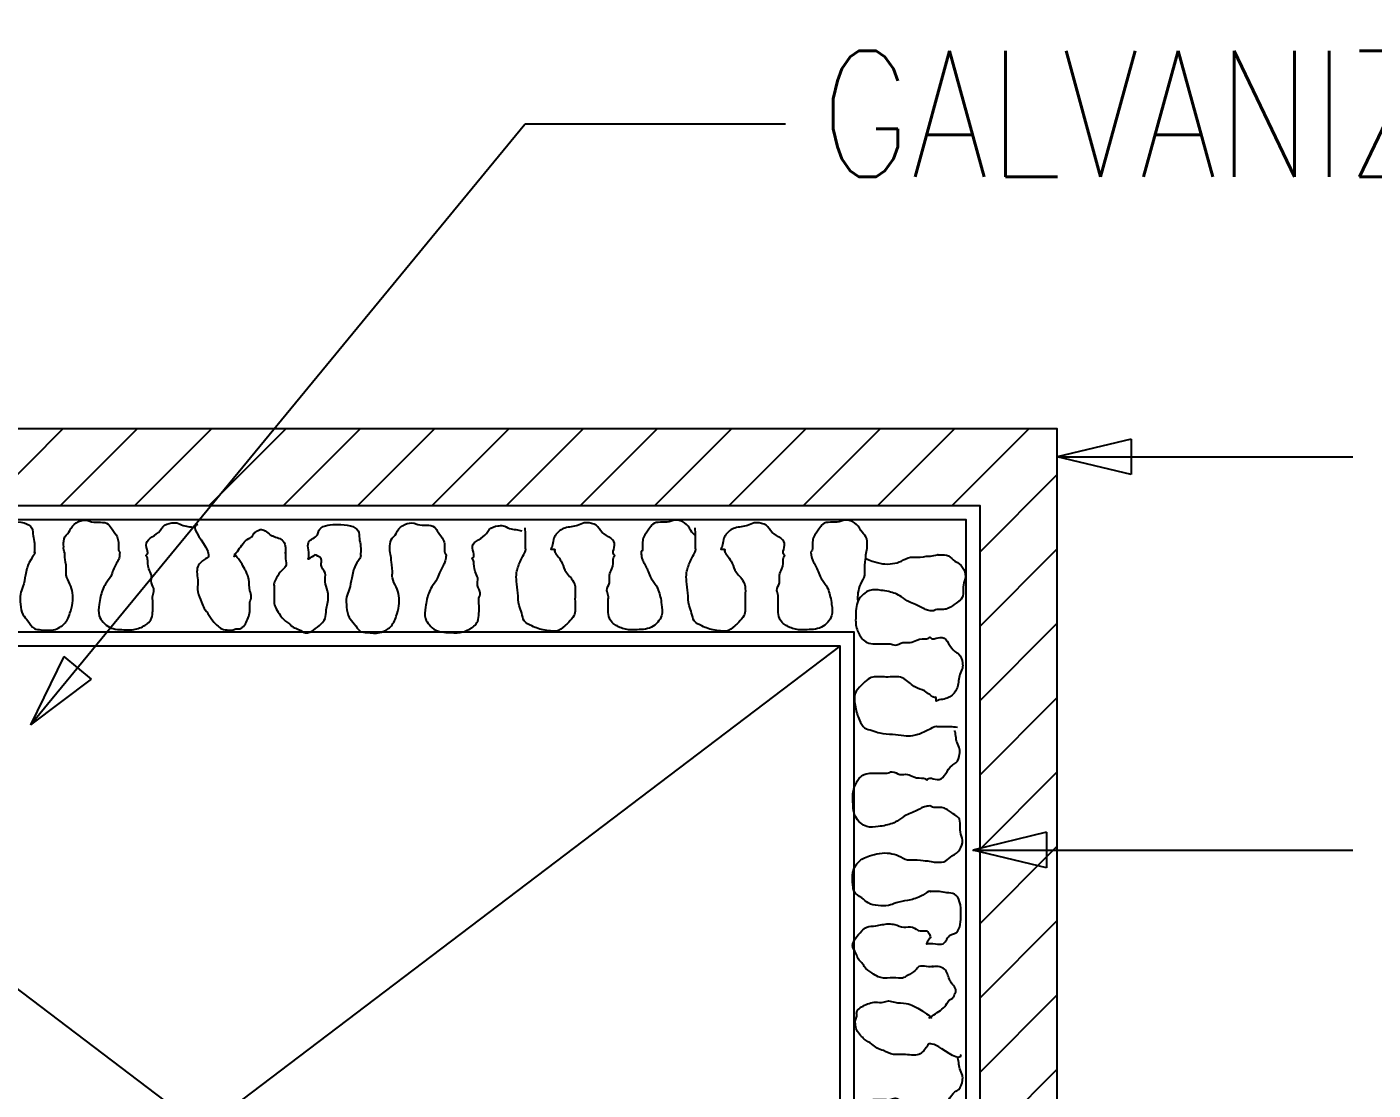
# Model space of a CAD drawing. Extents: x -251.9 to -196.2, y -340.1 to -300.7.
# Drawn here: x -243.714 to -242.109, y -323.8 to -322.534 of the extents above; entities that cross this region are included whole.
import ezdxf

# ---------------------------------------------------------------- set-up
doc = ezdxf.new("R2010")
doc.units = 0
doc.header["$LTSCALE"] = 0.5
doc.header["$MEASUREMENT"] = 0
for name, color, linetype in [('AC', 10, 'CONTINUOUS'), ('DUCK', 2, 'CONTINUOUS'), ('HATCH', 11, 'CONTINUOUS'), ('LA-1', 2, 'CONTINUOUS'), ('LINE', 3, 'CONTINUOUS')]:
    doc.layers.add(name, color=color, linetype=linetype)
doc.styles.add('ROMANS', font='romans', dxfattribs={"width": 0.6})

msp = doc.modelspace()

# ---------------------------------------------------------------- hatches: boundary and pattern name
at = {"layer": 'HATCH'}
h = msp.add_hatch(dxfattribs=at)
h.set_pattern_fill('ANSI31', color=256, scale=0.501025, style=0)
h.set_pattern_definition([(45, (-329.37642, -341.31641), (-0.044284738, 0.044284738), [])])
h.paths.add_polyline_path([(-242.4857, -323.0125), (-244.5232, -323.0125), (-244.5232, -324.6826), (-242.4857, -324.6826)])
h.paths.add_polyline_path([(-242.5775, -323.1043), (-242.5775, -324.5907), (-244.4313, -324.5907), (-244.4313, -323.1043)], flags=16)

# ---------------------------------------------------------------- linework, layer by layer
at = {"layer": 'AC'}
for points in [[(-244.4313, -323.1043), (-244.4313, -324.5907), (-242.5775, -324.5907), (-242.5775, -323.1043)], [(-244.4146, -323.121), (-244.4146, -324.574), (-242.5942, -324.574), (-242.5942, -323.121)], [(-244.281, -323.2547), (-244.281, -324.4404), (-242.7278, -324.4404), (-242.7278, -323.2547)], [(-244.2643, -323.2714), (-244.2643, -324.4237), (-242.7445, -324.4237), (-242.7445, -323.2714)]]:
    msp.add_lwpolyline(points, close=True, dxfattribs=at)
at = {"layer": 'DUCK'}
msp.add_lwpolyline([(-244.5232, -323.0125), (-244.5232, -324.6826), (-242.4857, -324.6826), (-242.4857, -323.0125)], close=True, dxfattribs=at)
at = {"layer": 'HATCH'}
for points, knots in [([(-243.8994, -323.1231), (-243.9094, -323.124), (-243.8835, -323.1545), (-243.8877, -323.1635), (-243.8874, -323.1616), (-243.9033, -323.1728), (-243.8982, -323.1894), (-243.9008, -323.2039), (-243.895, -323.2139), (-243.8925, -323.2233), (-243.8862, -323.2298), (-243.8825, -323.2374), (-243.8764, -323.243), (-243.8709, -323.2481), (-243.8641, -323.2487), (-243.8583, -323.2494), (-243.8541, -323.2466), (-243.8496, -323.2479), (-243.8449, -323.2452), (-243.8402, -323.2375), (-243.8361, -323.2269), (-243.8382, -323.2164), (-243.8346, -323.209), (-243.8385, -323.2), (-243.8377, -323.1895), (-243.8408, -323.181), (-243.8441, -323.1745), (-243.8472, -323.1695), (-243.8513, -323.1631), (-243.8562, -323.1576), (-243.855, -323.1589), (-243.8549, -323.1616), (-243.8569, -323.1611), (-243.8486, -323.1509), (-243.8434, -323.1411), (-243.834, -323.1378), (-243.8328, -323.1326), (-243.8286, -323.1312), (-243.8244, -323.1282), (-243.8181, -323.1306), (-243.8143, -323.1347), (-243.8069, -323.1382), (-243.7977, -323.1401), (-243.7944, -323.1492), (-243.795, -323.1589), (-243.7947, -323.1574), (-243.7948, -323.1565), (-243.7945, -323.1545), (-243.7953, -323.1638), (-243.7928, -323.1731), (-243.8012, -323.1783), (-243.8043, -323.1856), (-243.8089, -323.1919), (-243.808, -323.2005), (-243.8083, -323.2079), (-243.8086, -323.2161), (-243.8069, -323.2226), (-243.8017, -323.2299), (-243.7969, -323.2376), (-243.7902, -323.2407), (-243.7869, -323.2453), (-243.781, -323.2472), (-243.776, -323.2497), (-243.7717, -323.2524), (-243.7665, -323.2521), (-243.7598, -323.248), (-243.7532, -323.2425), (-243.7462, -323.2347), (-243.7468, -323.2254), (-243.7438, -323.2148), (-243.7431, -323.203), (-243.7493, -323.1917), (-243.7455, -323.1803), (-243.7542, -323.1731), (-243.7497, -323.162), (-243.7613, -323.1591), (-243.7583, -323.1589), (-243.7689, -323.165), (-243.7671, -323.1638), (-243.7668, -323.1548), (-243.7699, -323.1414), (-243.7567, -323.1388), (-243.755, -323.1246), (-243.7414, -323.123), (-243.7286, -323.1231), (-243.719, -323.123), (-243.7067, -323.1292), (-243.7073, -323.14), (-243.7046, -323.1492), (-243.7054, -323.1595), (-243.7051, -323.1599), (-243.7057, -323.1589), (-243.7038, -323.1608), (-243.7128, -323.1719), (-243.7159, -323.1861), (-243.7179, -323.1991), (-243.723, -323.2101), (-243.722, -323.2216), (-243.7205, -323.2336), (-243.7119, -323.2412), (-243.7073, -323.2513), (-243.6949, -323.252), (-243.6847, -323.2533), (-243.6732, -323.2486), (-243.6659, -323.2415), (-243.6623, -323.2308), (-243.6592, -323.2203), (-243.6592, -323.2082), (-243.6622, -323.197), (-243.6683, -323.1883), (-243.6666, -323.176), (-243.6694, -323.1651), (-243.6683, -323.1635), (-243.6708, -323.1536), (-243.6702, -323.1538), (-243.6703, -323.1536), (-243.6706, -323.1408), (-243.6634, -323.1357), (-243.6592, -323.1249), (-243.6465, -323.1188), (-243.6326, -323.1255), (-243.6188, -323.1212), (-243.6123, -323.1335), (-243.6067, -323.1395), (-243.6046, -323.1483), (-243.6057, -323.1575), (-243.6027, -323.1588), (-243.6039, -323.1615), (-243.6034, -323.1669), (-243.6108, -323.1784), (-243.6141, -323.1894), (-243.622, -323.1984), (-243.6263, -323.2102), (-243.6281, -323.2229), (-243.6297, -323.234), (-243.6235, -323.2433), (-243.6134, -323.2518), (-243.6001, -323.2516), (-243.5862, -323.2524), (-243.5773, -323.249), (-243.5695, -323.2442), (-243.5647, -323.238), (-243.5641, -323.2281), (-243.5638, -323.2191), (-243.5648, -323.2109), (-243.561, -323.2038), (-243.5674, -323.1962), (-243.5643, -323.1868), (-243.5706, -323.1777), (-243.5696, -323.1659), (-243.5722, -323.1642), (-243.5725, -323.1628), (-243.5685, -323.1612), (-243.5757, -323.1437), (-243.5571, -323.1392), (-243.5516, -323.1269), (-243.5432, -323.1246), (-243.5346, -323.124), (-243.5281, -323.1282), (-243.5204, -323.1291), (-243.5155, -323.1298), (-243.5132, -323.1305)], [0, 0, 0, 0, 0.0135353, 0.0258367, 0.033431, 0.0402274, 0.0483779, 0.0538116, 0.0596161, 0.0632746, 0.0666728, 0.0715734, 0.0744575, 0.0778574, 0.0813265, 0.0833677, 0.085519, 0.0875602, 0.089081, 0.0924792, 0.0995714, 0.1036467, 0.1064475, 0.1099111, 0.1160617, 0.1203582, 0.1218775, 0.1258398, 0.12829, 0.1322523, 0.1349692, 0.1410821, 0.1458366, 0.1497988, 0.1579839, 0.1604358, 0.1619551, 0.164407, 0.1659279, 0.168733, 0.1721329, 0.1736537, 0.1797373, 0.1833958, 0.1854335, 0.1929048, 0.1963009, 0.2010554, 0.2051307, 0.209206, 0.2120901, 0.2169907, 0.2200292, 0.2220669, 0.2281798, 0.2302174, 0.2330182, 0.2369805, 0.2422891, 0.244741, 0.2466637, 0.2497055, 0.2527473, 0.2542682, 0.2563094, 0.2593512, 0.2646615, 0.2680597, 0.2728626, 0.2763261, 0.2831183, 0.2880637, 0.2928181, 0.297376, 0.3007721, 0.3055791, 0.3076167, 0.3146125, 0.3180086, 0.3234423, 0.3275176, 0.3337859, 0.3359342, 0.3454089, 0.3467698, 0.3536075, 0.3585113, 0.362643, 0.3667747, 0.3715292, 0.3762837, 0.3823966, 0.3871511, 0.3932283, 0.4003205, 0.4065831, 0.4108795, 0.4163132, 0.4219148, 0.4262668, 0.4315754, 0.4350445, 0.4418486, 0.4455117, 0.45128, 0.4549386, 0.4605401, 0.4659738, 0.4709192, 0.4760933, 0.4794894, 0.4869917, 0.4910669, 0.4965431, 0.5006184, 0.5074105, 0.5122134, 0.5165655, 0.5180848, 0.5278237, 0.5299749, 0.5389238, 0.542322, 0.5472225, 0.5500233, 0.5540985, 0.5595747, 0.567046, 0.5745483, 0.5812397, 0.5848982, 0.5897987, 0.5971158, 0.6012475, 0.6073604, 0.6113227, 0.6156765, 0.6246253, 0.6280273, 0.634481, 0.6369329, 0.6403311, 0.6444628, 0.6498965, 0.6526134, 0.6554141, 0.6597106, 0.6637859, 0.6674444, 0.6735951, 0.6790712, 0.6851842, 0.6920103, 0.6968132, 0.7069202, 0.7093704, 0.7145508, 0.7172723, 0.7209355, 0.7244046, 0.7276109, 0.7276109, 0.7276109, 0.7276109]), ([(-243.5104, -323.1265), (-243.5204, -323.1274), (-243.4946, -323.1579), (-243.4987, -323.1669), (-243.4985, -323.1651), (-243.5143, -323.1762), (-243.5092, -323.1928), (-243.5119, -323.2073), (-243.506, -323.2173), (-243.5035, -323.2267), (-243.4972, -323.2332), (-243.4936, -323.2409), (-243.4874, -323.2464), (-243.4819, -323.2516), (-243.4751, -323.2521), (-243.4693, -323.2528), (-243.4651, -323.2501), (-243.4607, -323.2513), (-243.4559, -323.2486), (-243.4512, -323.2409), (-243.4472, -323.2304), (-243.4492, -323.2198), (-243.4457, -323.2124), (-243.4495, -323.2034), (-243.4487, -323.1929), (-243.4518, -323.1844), (-243.4551, -323.1779), (-243.4583, -323.1729), (-243.4624, -323.1665), (-243.4673, -323.161), (-243.466, -323.1623), (-243.466, -323.165), (-243.468, -323.1645), (-243.4596, -323.1543), (-243.4544, -323.1445), (-243.445, -323.1412), (-243.4439, -323.136), (-243.4396, -323.1346), (-243.4354, -323.1316), (-243.4292, -323.134), (-243.4253, -323.1381), (-243.4179, -323.1416), (-243.4087, -323.1435), (-243.4055, -323.1526), (-243.406, -323.1623), (-243.4057, -323.1608), (-243.4058, -323.1599), (-243.4056, -323.158), (-243.4064, -323.1672), (-243.4038, -323.1765), (-243.4122, -323.1817), (-243.4153, -323.189), (-243.42, -323.1954), (-243.419, -323.2039), (-243.4193, -323.2114), (-243.4196, -323.2195), (-243.418, -323.226), (-243.4127, -323.2333), (-243.408, -323.241), (-243.4013, -323.2441), (-243.3979, -323.2487), (-243.392, -323.2506), (-243.387, -323.2531), (-243.3828, -323.2558), (-243.3776, -323.2555), (-243.3708, -323.2514), (-243.3642, -323.2459), (-243.3572, -323.2381), (-243.3579, -323.2289), (-243.3549, -323.2182), (-243.3542, -323.2064), (-243.3603, -323.1952), (-243.3565, -323.1837), (-243.3652, -323.1765), (-243.3607, -323.1654), (-243.3723, -323.1625), (-243.3693, -323.1623), (-243.38, -323.1685), (-243.3781, -323.1672), (-243.3778, -323.1582), (-243.3809, -323.1448), (-243.3677, -323.1422), (-243.366, -323.128), (-243.3525, -323.1264), (-243.3396, -323.1265), (-243.33, -323.1265), (-243.3177, -323.1326), (-243.3183, -323.1434), (-243.3156, -323.1526), (-243.3165, -323.1629), (-243.3161, -323.1633), (-243.3168, -323.1623), (-243.3149, -323.1643), (-243.3238, -323.1753), (-243.327, -323.1896), (-243.3289, -323.2025), (-243.3341, -323.2136), (-243.333, -323.225), (-243.3315, -323.237), (-243.3229, -323.2446), (-243.3184, -323.2547), (-243.306, -323.2554), (-243.2957, -323.2567), (-243.2843, -323.252), (-243.2769, -323.2449), (-243.2733, -323.2342), (-243.2702, -323.2237), (-243.2702, -323.2116), (-243.2733, -323.2004), (-243.2793, -323.1917), (-243.2776, -323.1794), (-243.2805, -323.1685), (-243.2794, -323.1669), (-243.2818, -323.157), (-243.2812, -323.1572), (-243.2813, -323.157), (-243.2816, -323.1442), (-243.2744, -323.1392), (-243.2702, -323.1283), (-243.2576, -323.1223), (-243.2436, -323.1289), (-243.2299, -323.1247), (-243.2234, -323.1369), (-243.2177, -323.1429), (-243.2157, -323.1517), (-243.2168, -323.1609), (-243.2138, -323.1622), (-243.215, -323.1649), (-243.2145, -323.1704), (-243.2219, -323.1818), (-243.2251, -323.1928), (-243.233, -323.2019), (-243.2373, -323.2136), (-243.2391, -323.2263), (-243.2407, -323.2375), (-243.2345, -323.2467), (-243.2244, -323.2552), (-243.2111, -323.255), (-243.1972, -323.2558), (-243.1883, -323.2524), (-243.1806, -323.2476), (-243.1757, -323.2414), (-243.1751, -323.2315), (-243.1749, -323.2225), (-243.1759, -323.2143), (-243.1721, -323.2072), (-243.1785, -323.1996), (-243.1753, -323.1902), (-243.1816, -323.1811), (-243.1807, -323.1694), (-243.1832, -323.1676), (-243.1835, -323.1662), (-243.1795, -323.1647), (-243.1868, -323.1471), (-243.1681, -323.1427), (-243.1626, -323.1303), (-243.1543, -323.128), (-243.1456, -323.1274), (-243.1391, -323.1316), (-243.1314, -323.1325), (-243.1265, -323.1332), (-243.1242, -323.1339)], [0, 0, 0, 0, 0.0135353, 0.0258367, 0.033431, 0.0402274, 0.0483779, 0.0538116, 0.0596161, 0.0632746, 0.0666728, 0.0715734, 0.0744575, 0.0778574, 0.0813265, 0.0833677, 0.085519, 0.0875602, 0.089081, 0.0924792, 0.0995714, 0.1036467, 0.1064475, 0.1099111, 0.1160617, 0.1203582, 0.1218775, 0.1258398, 0.12829, 0.1322523, 0.1349692, 0.1410821, 0.1458366, 0.1497988, 0.1579839, 0.1604358, 0.1619551, 0.164407, 0.1659279, 0.168733, 0.1721329, 0.1736537, 0.1797373, 0.1833958, 0.1854335, 0.1929048, 0.1963009, 0.2010554, 0.2051307, 0.209206, 0.2120901, 0.2169907, 0.2200292, 0.2220669, 0.2281798, 0.2302174, 0.2330182, 0.2369805, 0.2422891, 0.244741, 0.2466637, 0.2497055, 0.2527473, 0.2542682, 0.2563094, 0.2593512, 0.2646615, 0.2680597, 0.2728626, 0.2763261, 0.2831183, 0.2880637, 0.2928181, 0.297376, 0.3007721, 0.3055791, 0.3076167, 0.3146125, 0.3180086, 0.3234423, 0.3275176, 0.3337859, 0.3359342, 0.3454089, 0.3467698, 0.3536075, 0.3585113, 0.362643, 0.3667747, 0.3715292, 0.3762837, 0.3823966, 0.3871511, 0.3932283, 0.4003205, 0.4065831, 0.4108795, 0.4163132, 0.4219148, 0.4262668, 0.4315754, 0.4350445, 0.4418486, 0.4455117, 0.45128, 0.4549386, 0.4605401, 0.4659738, 0.4709192, 0.4760933, 0.4794894, 0.4869917, 0.4910669, 0.4965431, 0.5006184, 0.5074105, 0.5122134, 0.5165655, 0.5180848, 0.5278237, 0.5299749, 0.5389238, 0.542322, 0.5472225, 0.5500233, 0.5540985, 0.5595747, 0.567046, 0.5745483, 0.5812397, 0.5848982, 0.5897987, 0.5971158, 0.6012475, 0.6073604, 0.6113227, 0.6156765, 0.6246253, 0.6280273, 0.634481, 0.6369329, 0.6403311, 0.6444628, 0.6498965, 0.6526134, 0.6554141, 0.6597106, 0.6637859, 0.6674444, 0.6735951, 0.6790712, 0.6851842, 0.6920103, 0.6968132, 0.7069202, 0.7093704, 0.7145508, 0.7172723, 0.7209355, 0.7244046, 0.7276109, 0.7276109, 0.7276109, 0.7276109]), ([(-242.9171, -323.1404), (-242.9187, -323.138), (-242.9221, -323.1354), (-242.9262, -323.1249), (-242.9388, -323.1188), (-242.9528, -323.1255), (-242.9665, -323.1212), (-242.973, -323.1335), (-242.9787, -323.1395), (-242.9807, -323.1483), (-242.9796, -323.1575), (-242.9826, -323.1588), (-242.9814, -323.1615), (-242.9819, -323.1669), (-242.9745, -323.1784), (-242.9713, -323.1894), (-242.9634, -323.1984), (-242.9591, -323.2102), (-242.9573, -323.2229), (-242.9557, -323.234), (-242.9619, -323.2433), (-242.972, -323.2518), (-242.9853, -323.2516), (-242.9992, -323.2524), (-243.0081, -323.249), (-243.0159, -323.2442), (-243.0207, -323.238), (-243.0213, -323.2281), (-243.0215, -323.2191), (-243.0205, -323.2109), (-243.0243, -323.2038), (-243.0179, -323.1962), (-243.0211, -323.1868), (-243.0148, -323.1777), (-243.0157, -323.1659), (-243.0132, -323.1642), (-243.0129, -323.1628), (-243.0169, -323.1612), (-243.0096, -323.1437), (-243.0283, -323.1392), (-243.0338, -323.1269), (-243.0421, -323.1246), (-243.0508, -323.124), (-243.0573, -323.1282), (-243.0652, -323.1291), (-243.0725, -323.1302), (-243.0809, -323.1343), (-243.0871, -323.1429), (-243.0876, -323.1548), (-243.0917, -323.1563), (-243.0831, -323.1554), (-243.0869, -323.1587), (-243.0766, -323.1684), (-243.0734, -323.1824), (-243.0642, -323.1904), (-243.0597, -323.2011), (-243.0608, -323.2105), (-243.0607, -323.222), (-243.0597, -323.2343), (-243.0675, -323.242), (-243.0739, -323.2487), (-243.0807, -323.2538), (-243.0921, -323.2532), (-243.102, -323.2517), (-243.1129, -323.2471), (-243.1225, -323.2427), (-243.1238, -323.2319), (-243.1287, -323.2216), (-243.1284, -323.2083), (-243.1305, -323.1954), (-243.131, -323.1851), (-243.1282, -323.1748), (-243.1238, -323.1661), (-243.1187, -323.1559), (-243.1203, -323.1549), (-243.1196, -323.1549), (-243.1198, -323.1523), (-243.1196, -323.1416), (-243.1199, -323.1336), (-243.1203, -323.1305)], [0.5127008, 0.5127008, 0.5127008, 0.5127008, 0.5165655, 0.5180848, 0.5278237, 0.5299749, 0.5389238, 0.542322, 0.5472225, 0.5500233, 0.5540985, 0.5595747, 0.567046, 0.5745483, 0.5812397, 0.5848982, 0.5897987, 0.5971158, 0.6012475, 0.6073604, 0.6113227, 0.6156765, 0.6246253, 0.6280273, 0.634481, 0.6369329, 0.6403311, 0.6444628, 0.6498965, 0.6526134, 0.6554141, 0.6597106, 0.6637859, 0.6674444, 0.6735951, 0.6790712, 0.6851842, 0.6920103, 0.6968132, 0.7069202, 0.7093704, 0.7145508, 0.7172723, 0.7209355, 0.7244046, 0.7278737, 0.7309155, 0.7367618, 0.7408935, 0.7470441, 0.7534889, 0.7582433, 0.7652392, 0.7704133, 0.7772097, 0.7808683, 0.7856227, 0.789698, 0.7965241, 0.8008762, 0.8037603, 0.8092436, 0.8112848, 0.8188915, 0.8225546, 0.8274584, 0.8317549, 0.8360514, 0.8428775, 0.8490281, 0.8537826, 0.8565834, 0.8632748, 0.8669334, 0.8716878, 0.8791592, 0.8839137, 0.8900266, 0.8939614, 0.8939614, 0.8939614, 0.8939614]), ([(-242.7232, -323.2176), (-242.7235, -323.2144), (-242.7233, -323.2074), (-242.7205, -323.197), (-242.7144, -323.1883), (-242.7161, -323.176), (-242.7133, -323.1651), (-242.7144, -323.1635), (-242.7119, -323.1536), (-242.7125, -323.1538), (-242.7124, -323.1536), (-242.7121, -323.1408), (-242.7193, -323.1357), (-242.7235, -323.1249), (-242.7362, -323.1188), (-242.7501, -323.1255), (-242.7639, -323.1212), (-242.7703, -323.1335), (-242.776, -323.1395), (-242.7781, -323.1483), (-242.777, -323.1575), (-242.78, -323.1588), (-242.7788, -323.1615), (-242.7793, -323.1669), (-242.7719, -323.1784), (-242.7686, -323.1894), (-242.7607, -323.1984), (-242.7564, -323.2102), (-242.7546, -323.2229), (-242.753, -323.234), (-242.7592, -323.2433), (-242.7693, -323.2518), (-242.7826, -323.2516), (-242.7965, -323.2524), (-242.8054, -323.249), (-242.8132, -323.2442), (-242.818, -323.238), (-242.8186, -323.2281), (-242.8188, -323.2191), (-242.8179, -323.2109), (-242.8217, -323.2038), (-242.8153, -323.1962), (-242.8184, -323.1868), (-242.8121, -323.1777), (-242.8131, -323.1659), (-242.8105, -323.1642), (-242.8102, -323.1628), (-242.8142, -323.1612), (-242.807, -323.1437), (-242.8256, -323.1392), (-242.8311, -323.1269), (-242.8395, -323.1246), (-242.8481, -323.124), (-242.8546, -323.1282), (-242.8625, -323.1291), (-242.8699, -323.1302), (-242.8783, -323.1343), (-242.8844, -323.1429), (-242.8849, -323.1548), (-242.8891, -323.1563), (-242.8804, -323.1554), (-242.8842, -323.1587), (-242.874, -323.1684), (-242.8707, -323.1824), (-242.8615, -323.1904), (-242.857, -323.2011), (-242.8581, -323.2105), (-242.858, -323.222), (-242.857, -323.2343), (-242.8648, -323.242), (-242.8712, -323.2487), (-242.878, -323.2538), (-242.8894, -323.2532), (-242.8994, -323.2517), (-242.9102, -323.2471), (-242.9198, -323.2427), (-242.9212, -323.2319), (-242.926, -323.2216), (-242.9257, -323.2083), (-242.9278, -323.1954), (-242.9283, -323.1851), (-242.9255, -323.1748), (-242.9212, -323.1661), (-242.916, -323.1559), (-242.9176, -323.1549), (-242.917, -323.1549), (-242.9171, -323.1523), (-242.9169, -323.1416), (-242.9173, -323.1336), (-242.9176, -323.1305)], [0.4616759, 0.4616759, 0.4616759, 0.4616759, 0.4659738, 0.4709192, 0.4760933, 0.4794894, 0.4869917, 0.4910669, 0.4965431, 0.5006184, 0.5074105, 0.5122134, 0.5165655, 0.5180848, 0.5278237, 0.5299749, 0.5389238, 0.542322, 0.5472225, 0.5500233, 0.5540985, 0.5595747, 0.567046, 0.5745483, 0.5812397, 0.5848982, 0.5897987, 0.5971158, 0.6012475, 0.6073604, 0.6113227, 0.6156765, 0.6246253, 0.6280273, 0.634481, 0.6369329, 0.6403311, 0.6444628, 0.6498965, 0.6526134, 0.6554141, 0.6597106, 0.6637859, 0.6674444, 0.6735951, 0.6790712, 0.6851842, 0.6920103, 0.6968132, 0.7069202, 0.7093704, 0.7145508, 0.7172723, 0.7209355, 0.7244046, 0.7278737, 0.7309155, 0.7367618, 0.7408935, 0.7470441, 0.7534889, 0.7582433, 0.7652392, 0.7704133, 0.7772097, 0.7808683, 0.7856227, 0.789698, 0.7965241, 0.8008762, 0.8037603, 0.8092436, 0.8112848, 0.8188915, 0.8225546, 0.8274584, 0.8317549, 0.8360514, 0.8428775, 0.8490281, 0.8537826, 0.8565834, 0.8632748, 0.8669334, 0.8716878, 0.8791592, 0.8839137, 0.8900266, 0.8939614, 0.8939614, 0.8939614, 0.8939614]), ([(-242.714, -323.167), (-242.714, -323.167), (-242.7116, -323.1683), (-242.705, -323.1706), (-242.6945, -323.1737), (-242.6824, -323.1736), (-242.6712, -323.1706), (-242.6624, -323.1646), (-242.6502, -323.1662), (-242.6393, -323.1634), (-242.6377, -323.1645), (-242.6277, -323.162), (-242.6279, -323.1626), (-242.6278, -323.1625), (-242.6149, -323.1622), (-242.6099, -323.1695), (-242.5991, -323.1736), (-242.593, -323.1863), (-242.5997, -323.2003), (-242.5954, -323.214), (-242.6076, -323.2205), (-242.6136, -323.2261), (-242.6224, -323.2282), (-242.6316, -323.2271), (-242.633, -323.2301), (-242.6356, -323.2289), (-242.6411, -323.2294), (-242.6526, -323.222), (-242.6636, -323.2188), (-242.6726, -323.2109), (-242.6843, -323.2065), (-242.6971, -323.2047), (-242.7082, -323.2032), (-242.7175, -323.2094), (-242.726, -323.2195), (-242.7257, -323.2327), (-242.7265, -323.2466), (-242.7231, -323.2556), (-242.7183, -323.2633), (-242.7122, -323.2681), (-242.7023, -323.2687), (-242.6932, -323.269), (-242.685, -323.268), (-242.678, -323.2718), (-242.6704, -323.2654), (-242.661, -323.2685), (-242.6519, -323.2623), (-242.6401, -323.2632), (-242.6384, -323.2606), (-242.6369, -323.2603), (-242.6354, -323.2644), (-242.6178, -323.2571), (-242.6134, -323.2757), (-242.601, -323.2812), (-242.5987, -323.2896), (-242.5982, -323.2983), (-242.6023, -323.3047), (-242.6033, -323.3126), (-242.6044, -323.32), (-242.6084, -323.3284), (-242.617, -323.3346), (-242.629, -323.3351), (-242.6305, -323.3392), (-242.6296, -323.3306), (-242.6328, -323.3344), (-242.6425, -323.3241), (-242.6566, -323.3209), (-242.6645, -323.3117), (-242.6752, -323.3071), (-242.6847, -323.3083), (-242.6961, -323.3081), (-242.7084, -323.3072), (-242.7162, -323.315), (-242.7229, -323.3214), (-242.728, -323.3282), (-242.7273, -323.3396), (-242.7258, -323.3495), (-242.7212, -323.3603), (-242.7168, -323.37), (-242.7061, -323.3713), (-242.6957, -323.3762), (-242.6825, -323.3758), (-242.6696, -323.378), (-242.6593, -323.3785), (-242.649, -323.3757), (-242.6403, -323.3713), (-242.63, -323.3661), (-242.6291, -323.3678), (-242.629, -323.3671), (-242.6265, -323.3673), (-242.6158, -323.3671), (-242.6077, -323.3674), (-242.6046, -323.3678)], [0.4512314, 0.4512314, 0.4512314, 0.4512314, 0.45128, 0.4549386, 0.4605401, 0.4659738, 0.4709192, 0.4760933, 0.4794894, 0.4869917, 0.4910669, 0.4965431, 0.5006184, 0.5074105, 0.5122134, 0.5165655, 0.5180848, 0.5278237, 0.5299749, 0.5389238, 0.542322, 0.5472225, 0.5500233, 0.5540985, 0.5595747, 0.567046, 0.5745483, 0.5812397, 0.5848982, 0.5897987, 0.5971158, 0.6012475, 0.6073604, 0.6113227, 0.6156765, 0.6246253, 0.6280273, 0.634481, 0.6369329, 0.6403311, 0.6444628, 0.6498965, 0.6526134, 0.6554141, 0.6597106, 0.6637859, 0.6674444, 0.6735951, 0.6790712, 0.6851842, 0.6920103, 0.6968132, 0.7069202, 0.7093704, 0.7145508, 0.7172723, 0.7209355, 0.7244046, 0.7278737, 0.7309155, 0.7367618, 0.7408935, 0.7470441, 0.7534889, 0.7582433, 0.7652392, 0.7704133, 0.7772097, 0.7808683, 0.7856227, 0.789698, 0.7965241, 0.8008762, 0.8037603, 0.8092436, 0.8112848, 0.8188915, 0.8225546, 0.8274584, 0.8317549, 0.8360514, 0.8428775, 0.8490281, 0.8537826, 0.8565834, 0.8632748, 0.8669334, 0.8716878, 0.8791592, 0.8839137, 0.8900266, 0.8939614, 0.8939614, 0.8939614, 0.8939614]), ([(-242.6007, -323.7579), (-242.6015, -323.7679), (-242.6321, -323.7421), (-242.6411, -323.7462), (-242.6392, -323.7459), (-242.6504, -323.7618), (-242.667, -323.7567), (-242.6815, -323.7593), (-242.6914, -323.7535), (-242.7008, -323.751), (-242.7073, -323.7447), (-242.715, -323.741), (-242.7206, -323.7349), (-242.7257, -323.7294), (-242.7263, -323.7226), (-242.7269, -323.7168), (-242.7242, -323.7126), (-242.7255, -323.7081), (-242.7228, -323.7034), (-242.715, -323.6987), (-242.7045, -323.6946), (-242.694, -323.6967), (-242.6866, -323.6931), (-242.6775, -323.697), (-242.6671, -323.6962), (-242.6586, -323.6993), (-242.6521, -323.7026), (-242.6471, -323.7057), (-242.6407, -323.7098), (-242.6352, -323.7147), (-242.6365, -323.7135), (-242.6392, -323.7134), (-242.6386, -323.7154), (-242.6285, -323.7071), (-242.6186, -323.7019), (-242.6153, -323.6925), (-242.6102, -323.6913), (-242.6087, -323.6871), (-242.6057, -323.6829), (-242.6081, -323.6766), (-242.6123, -323.6728), (-242.6158, -323.6654), (-242.6176, -323.6562), (-242.6267, -323.6529), (-242.6365, -323.6535), (-242.6349, -323.6532), (-242.6341, -323.6533), (-242.6321, -323.653), (-242.6414, -323.6538), (-242.6507, -323.6513), (-242.6559, -323.6597), (-242.6632, -323.6628), (-242.6695, -323.6674), (-242.6781, -323.6665), (-242.6855, -323.6668), (-242.6937, -323.6671), (-242.7002, -323.6654), (-242.7074, -323.6602), (-242.7151, -323.6554), (-242.7183, -323.6487), (-242.7228, -323.6454), (-242.7247, -323.6395), (-242.7273, -323.6345), (-242.7299, -323.6303), (-242.7297, -323.625), (-242.7256, -323.6183), (-242.7201, -323.6117), (-242.7123, -323.6047), (-242.703, -323.6053), (-242.6923, -323.6024), (-242.6805, -323.6016), (-242.6693, -323.6078), (-242.6579, -323.604), (-242.6506, -323.6127), (-242.6396, -323.6082), (-242.6366, -323.6198), (-242.6364, -323.6168), (-242.6426, -323.6274), (-242.6413, -323.6256), (-242.6324, -323.6253), (-242.619, -323.6284), (-242.6164, -323.6152), (-242.6021, -323.6135), (-242.6006, -323.6), (-242.6007, -323.5871), (-242.6006, -323.5775), (-242.6068, -323.5652), (-242.6175, -323.5658), (-242.6267, -323.5631), (-242.637, -323.564), (-242.6375, -323.5636), (-242.6365, -323.5642), (-242.6384, -323.5623), (-242.6495, -323.5713), (-242.6637, -323.5744), (-242.6767, -323.5764), (-242.6877, -323.5815), (-242.6992, -323.5805), (-242.7112, -323.579), (-242.7188, -323.5704), (-242.7288, -323.5658), (-242.7295, -323.5535), (-242.7308, -323.5432), (-242.7262, -323.5317), (-242.7191, -323.5244), (-242.7084, -323.5208), (-242.6979, -323.5177), (-242.6858, -323.5177), (-242.6746, -323.5207), (-242.6658, -323.5268), (-242.6536, -323.5251), (-242.6427, -323.5279), (-242.6411, -323.5268), (-242.6311, -323.5293), (-242.6313, -323.5287), (-242.6312, -323.5288), (-242.6183, -323.5291), (-242.6133, -323.5219), (-242.6025, -323.5177), (-242.5964, -323.505), (-242.6031, -323.4911), (-242.5988, -323.4773), (-242.611, -323.4709), (-242.6171, -323.4652), (-242.6258, -323.4631), (-242.635, -323.4642), (-242.6364, -323.4612), (-242.6391, -323.4624), (-242.6445, -323.4619), (-242.656, -323.4693), (-242.667, -323.4726), (-242.676, -323.4805), (-242.6877, -323.4848), (-242.7005, -323.4866), (-242.7116, -323.4882), (-242.7209, -323.482), (-242.7294, -323.4719), (-242.7291, -323.4586), (-242.7299, -323.4447), (-242.7265, -323.4358), (-242.7217, -323.428), (-242.7156, -323.4232), (-242.7057, -323.4226), (-242.6967, -323.4224), (-242.6885, -323.4233), (-242.6814, -323.4195), (-242.6738, -323.4259), (-242.6644, -323.4228), (-242.6553, -323.4291), (-242.6435, -323.4281), (-242.6418, -323.4307), (-242.6403, -323.431), (-242.6388, -323.427), (-242.6213, -323.4342), (-242.6168, -323.4156), (-242.6044, -323.4101), (-242.6021, -323.4017), (-242.6016, -323.3931), (-242.6057, -323.3866), (-242.6066, -323.3789), (-242.6074, -323.374), (-242.6081, -323.3717)], [0, 0, 0, 0, 0.0135353, 0.0258367, 0.033431, 0.0402274, 0.0483779, 0.0538116, 0.0596161, 0.0632746, 0.0666728, 0.0715734, 0.0744575, 0.0778574, 0.0813265, 0.0833677, 0.085519, 0.0875602, 0.089081, 0.0924792, 0.0995714, 0.1036467, 0.1064475, 0.1099111, 0.1160617, 0.1203582, 0.1218775, 0.1258398, 0.12829, 0.1322523, 0.1349692, 0.1410821, 0.1458366, 0.1497988, 0.1579839, 0.1604358, 0.1619551, 0.164407, 0.1659279, 0.168733, 0.1721329, 0.1736537, 0.1797373, 0.1833958, 0.1854335, 0.1929048, 0.1963009, 0.2010554, 0.2051307, 0.209206, 0.2120901, 0.2169907, 0.2200292, 0.2220669, 0.2281798, 0.2302174, 0.2330182, 0.2369805, 0.2422891, 0.244741, 0.2466637, 0.2497055, 0.2527473, 0.2542682, 0.2563094, 0.2593512, 0.2646615, 0.2680597, 0.2728626, 0.2763261, 0.2831183, 0.2880637, 0.2928181, 0.297376, 0.3007721, 0.3055791, 0.3076167, 0.3146125, 0.3180086, 0.3234423, 0.3275176, 0.3337859, 0.3359342, 0.3454089, 0.3467698, 0.3536075, 0.3585113, 0.362643, 0.3667747, 0.3715292, 0.3762837, 0.3823966, 0.3871511, 0.3932283, 0.4003205, 0.4065831, 0.4108795, 0.4163132, 0.4219148, 0.4262668, 0.4315754, 0.4350445, 0.4418486, 0.4455117, 0.45128, 0.4549386, 0.4605401, 0.4659738, 0.4709192, 0.4760933, 0.4794894, 0.4869917, 0.4910669, 0.4965431, 0.5006184, 0.5074105, 0.5122134, 0.5165655, 0.5180848, 0.5278237, 0.5299749, 0.5389238, 0.542322, 0.5472225, 0.5500233, 0.5540985, 0.5595747, 0.567046, 0.5745483, 0.5812397, 0.5848982, 0.5897987, 0.5971158, 0.6012475, 0.6073604, 0.6113227, 0.6156765, 0.6246253, 0.6280273, 0.634481, 0.6369329, 0.6403311, 0.6444628, 0.6498965, 0.6526134, 0.6554141, 0.6597106, 0.6637859, 0.6674444, 0.6735951, 0.6790712, 0.6851842, 0.6920103, 0.6968132, 0.7069202, 0.7093704, 0.7145508, 0.7172723, 0.7209355, 0.7244046, 0.7276109, 0.7276109, 0.7276109, 0.7276109]), ([(-242.5972, -324.1469), (-242.5981, -324.1569), (-242.6287, -324.131), (-242.6377, -324.1351), (-242.6358, -324.1349), (-242.647, -324.1508), (-242.6636, -324.1456), (-242.678, -324.1483), (-242.688, -324.1424), (-242.6974, -324.14), (-242.7039, -324.1336), (-242.7116, -324.13), (-242.7171, -324.1238), (-242.7223, -324.1183), (-242.7228, -324.1115), (-242.7235, -324.1057), (-242.7208, -324.1015), (-242.7221, -324.0971), (-242.7193, -324.0924), (-242.7116, -324.0876), (-242.7011, -324.0836), (-242.6905, -324.0857), (-242.6832, -324.0821), (-242.6741, -324.086), (-242.6637, -324.0851), (-242.6552, -324.0883), (-242.6487, -324.0915), (-242.6437, -324.0947), (-242.6372, -324.0988), (-242.6318, -324.1037), (-242.6331, -324.1025), (-242.6358, -324.1024), (-242.6352, -324.1044), (-242.6251, -324.0961), (-242.6152, -324.0908), (-242.6119, -324.0815), (-242.6068, -324.0803), (-242.6053, -324.0761), (-242.6023, -324.0718), (-242.6047, -324.0656), (-242.6089, -324.0617), (-242.6124, -324.0543), (-242.6142, -324.0452), (-242.6233, -324.0419), (-242.633, -324.0425), (-242.6315, -324.0421), (-242.6307, -324.0422), (-242.6287, -324.042), (-242.6379, -324.0428), (-242.6472, -324.0402), (-242.6525, -324.0486), (-242.6598, -324.0517), (-242.6661, -324.0564), (-242.6746, -324.0555), (-242.6821, -324.0557), (-242.6903, -324.0561), (-242.6968, -324.0544), (-242.704, -324.0491), (-242.7117, -324.0444), (-242.7148, -324.0377), (-242.7194, -324.0343), (-242.7213, -324.0284), (-242.7239, -324.0235), (-242.7265, -324.0192), (-242.7263, -324.014), (-242.7222, -324.0073), (-242.7167, -324.0007), (-242.7089, -323.9936), (-242.6996, -323.9943), (-242.6889, -323.9913), (-242.6771, -323.9906), (-242.6659, -323.9967), (-242.6544, -323.9929), (-242.6472, -324.0016), (-242.6362, -323.9971), (-242.6332, -324.0087), (-242.633, -324.0058), (-242.6392, -324.0164), (-242.6379, -324.0145), (-242.6289, -324.0143), (-242.6155, -324.0173), (-242.613, -324.0041), (-242.5987, -324.0024), (-242.5972, -323.9889), (-242.5973, -323.976), (-242.5972, -323.9664), (-242.6034, -323.9542), (-242.6141, -323.9547), (-242.6233, -323.9521), (-242.6336, -323.9529), (-242.6341, -323.9525), (-242.6331, -323.9532), (-242.635, -323.9513), (-242.6461, -323.9602), (-242.6603, -323.9634), (-242.6733, -323.9654), (-242.6843, -323.9705), (-242.6958, -323.9695), (-242.7078, -323.968), (-242.7154, -323.9593), (-242.7254, -323.9548), (-242.7261, -323.9424), (-242.7274, -323.9321), (-242.7228, -323.9207), (-242.7156, -323.9133), (-242.705, -323.9097), (-242.6945, -323.9066), (-242.6824, -323.9067), (-242.6712, -323.9097), (-242.6624, -323.9157), (-242.6502, -323.9141), (-242.6393, -323.9169), (-242.6377, -323.9158), (-242.6277, -323.9183), (-242.6279, -323.9177), (-242.6278, -323.9178), (-242.6149, -323.918), (-242.6099, -323.9108), (-242.5991, -323.9067), (-242.593, -323.894), (-242.5997, -323.88), (-242.5954, -323.8663), (-242.6076, -323.8598), (-242.6136, -323.8542), (-242.6224, -323.8521), (-242.6316, -323.8532), (-242.633, -323.8502), (-242.6356, -323.8514), (-242.6411, -323.8509), (-242.6526, -323.8583), (-242.6636, -323.8615), (-242.6726, -323.8694), (-242.6843, -323.8738), (-242.6971, -323.8755), (-242.7082, -323.8771), (-242.7175, -323.8709), (-242.726, -323.8608), (-242.7257, -323.8476), (-242.7265, -323.8336), (-242.7231, -323.8247), (-242.7183, -323.817), (-242.7122, -323.8121), (-242.7023, -323.8115), (-242.6932, -323.8113), (-242.685, -323.8123), (-242.678, -323.8085), (-242.6704, -323.8149), (-242.661, -323.8118), (-242.6519, -323.818), (-242.6401, -323.8171), (-242.6384, -323.8197), (-242.6369, -323.8199), (-242.6354, -323.8159), (-242.6178, -323.8232), (-242.6134, -323.8046), (-242.601, -323.7991), (-242.5987, -323.7907), (-242.5982, -323.782), (-242.6023, -323.7755), (-242.6032, -323.7679), (-242.604, -323.7629), (-242.6046, -323.7606)], [0, 0, 0, 0, 0.0135353, 0.0258367, 0.033431, 0.0402274, 0.0483779, 0.0538116, 0.0596161, 0.0632746, 0.0666728, 0.0715734, 0.0744575, 0.0778574, 0.0813265, 0.0833677, 0.085519, 0.0875602, 0.089081, 0.0924792, 0.0995714, 0.1036467, 0.1064475, 0.1099111, 0.1160617, 0.1203582, 0.1218775, 0.1258398, 0.12829, 0.1322523, 0.1349692, 0.1410821, 0.1458366, 0.1497988, 0.1579839, 0.1604358, 0.1619551, 0.164407, 0.1659279, 0.168733, 0.1721329, 0.1736537, 0.1797373, 0.1833958, 0.1854335, 0.1929048, 0.1963009, 0.2010554, 0.2051307, 0.209206, 0.2120901, 0.2169907, 0.2200292, 0.2220669, 0.2281798, 0.2302174, 0.2330182, 0.2369805, 0.2422891, 0.244741, 0.2466637, 0.2497055, 0.2527473, 0.2542682, 0.2563094, 0.2593512, 0.2646615, 0.2680597, 0.2728626, 0.2763261, 0.2831183, 0.2880637, 0.2928181, 0.297376, 0.3007721, 0.3055791, 0.3076167, 0.3146125, 0.3180086, 0.3234423, 0.3275176, 0.3337859, 0.3359342, 0.3454089, 0.3467698, 0.3536075, 0.3585113, 0.362643, 0.3667747, 0.3715292, 0.3762837, 0.3823966, 0.3871511, 0.3932283, 0.4003205, 0.4065831, 0.4108795, 0.4163132, 0.4219148, 0.4262668, 0.4315754, 0.4350445, 0.4418486, 0.4455117, 0.45128, 0.4549386, 0.4605401, 0.4659738, 0.4709192, 0.4760933, 0.4794894, 0.4869917, 0.4910669, 0.4965431, 0.5006184, 0.5074105, 0.5122134, 0.5165655, 0.5180848, 0.5278237, 0.5299749, 0.5389238, 0.542322, 0.5472225, 0.5500233, 0.5540985, 0.5595747, 0.567046, 0.5745483, 0.5812397, 0.5848982, 0.5897987, 0.5971158, 0.6012475, 0.6073604, 0.6113227, 0.6156765, 0.6246253, 0.6280273, 0.634481, 0.6369329, 0.6403311, 0.6444628, 0.6498965, 0.6526134, 0.6554141, 0.6597106, 0.6637859, 0.6674444, 0.6735951, 0.6790712, 0.6851842, 0.6920103, 0.6968132, 0.7069202, 0.7093704, 0.7145508, 0.7172723, 0.7209355, 0.7244046, 0.7276109, 0.7276109, 0.7276109, 0.7276109])]:
    msp.add_open_spline(points, degree=3, knots=knots, dxfattribs=at)
at = {"layer": 'LINE'}
for p, q in [((-243.7097, -323.3652), (-243.1204, -322.6494)), ((-242.8099, -322.6494), (-243.1204, -322.6494)), ((-242.3977, -323.0249), (-242.4857, -323.0459)), ((-242.3977, -323.0249), (-242.3977, -323.067)), ((-242.3977, -323.067), (-242.4857, -323.0459)), ((-242.4857, -323.0459), (-242.1335, -323.0459)), ((-244.2643, -323.2714), (-242.7445, -324.4237)), ((-244.2643, -324.4237), (-242.7445, -323.2714)), ((-243.6701, -323.2839), (-243.7097, -323.3652)), ((-243.6701, -323.2839), (-243.6376, -323.3107)), ((-243.6376, -323.3107), (-243.7097, -323.3652)), ((-242.4986, -323.4932), (-242.5865, -323.5143)), ((-242.4986, -323.4932), (-242.4986, -323.5354)), ((-242.4986, -323.5354), (-242.5865, -323.5143)), ((-242.5865, -323.5143), (-242.1335, -323.5143))]:
    msp.add_line(p, q, dxfattribs=at)

# ---------------------------------------------------------------- texts
at = {"layer": 'LA-1', "style": 'ROMANS', "width": 0.8}
msp.add_text('GALVANIZED DUCT (A X B)', height=0.150009, dxfattribs=at).set_placement((-242.7685, -322.7121))

doc.saveas('drawing.dxf')
